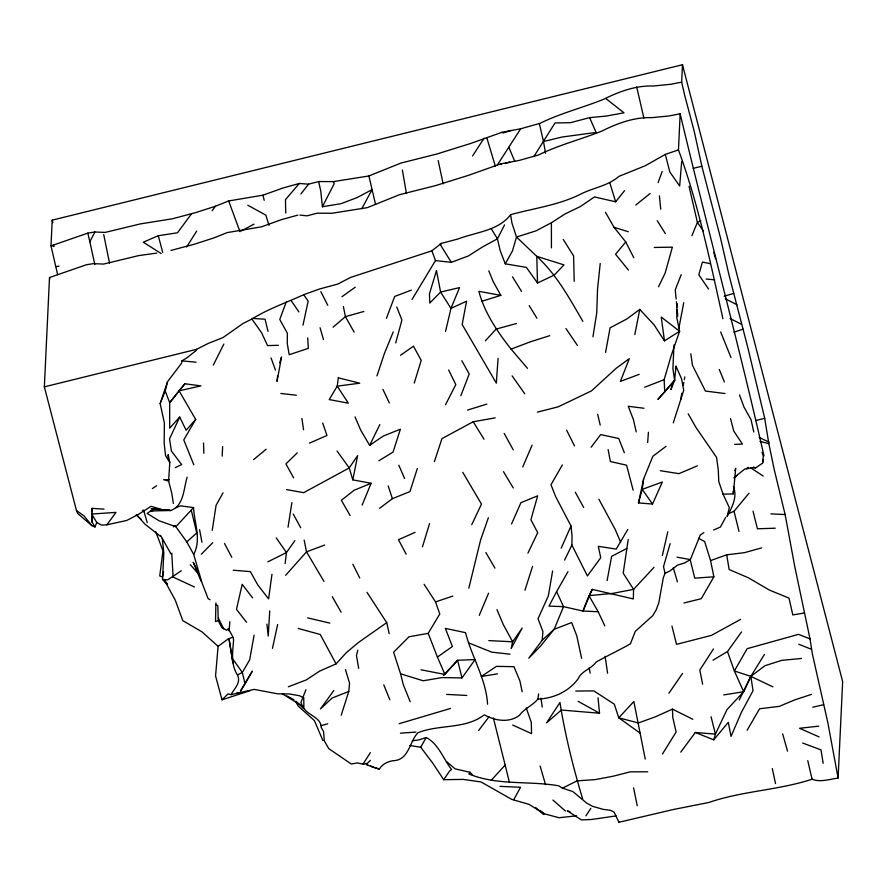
<?xml version="1.0" encoding="UTF-8"?>
<svg xmlns="http://www.w3.org/2000/svg" width="887" height="887" viewBox="0 0 887 887"><rect width="100%" height="100%" fill="white"/><g stroke="black" fill="none" stroke-linecap="round" stroke-linejoin="round"><path stroke-width="1.33" d="M96.783 522.521L101.55 525.093L106.883 524.816L115.997 512.376L91.694 514.05L96.783 522.521L94.964 526.978L92.048 522.088L92.048 508.373L104.056 509.127M232.693 637.221L227.926 639.117L218.08 646.335L215.563 675.916L221.994 699.81L228.103 693.845L231.019 694.654C234.179 688.611 241.397 682.757 237.461 674.952C230.476 664.263 232.76 651.768 233.591 639.937L233.059 637.199L228.336 628.595L226.695 630.269L221.861 627.663L218.224 620.656L217.836 605.688L215.84 604.513M166.989 584.422L162.532 579.399L163.807 552.945L162.321 538.453M282.354 693.834L302.977 706.451C306.569 715.499 321.138 716.607 321.183 727.429L323.544 731.442L324.298 740.845L328.789 748.661L351.296 764.017L357.295 762.931L363.969 764.284L365.998 763.419C369.424 766.956 375.134 767.599 379.37 769.04C382.375 764.117 387.375 761.733 392.83 760.713C408.962 760.569 409.262 741.887 417.899 732.751C439.398 724.102 465.442 729.502 484.269 714.833C494.979 720.721 508.927 723.238 519.416 715.365C524.162 708.68 532.61 705.586 537.899 699.045C553.455 698.568 568.977 691.45 578.191 678.699C581.839 670.616 591.296 669.042 596.097 662.057C607.384 655.67 619.204 650.293 630.446 643.751L635.303 631.356L652.688 615.733L656.136 609.99L658.786 602.894L663.354 577.614L665.05 573.346L670.029 570.918L677.524 565.119L684.576 562.99L690.363 559.597L700.242 535.072L703.846 532.588M564.575 560.107L571.893 545.084L572.037 535.759L571.006 525.98L555.705 496.72L550.982 484.734L562.369 464.921M677.025 303.509L676.803 317.546L679.608 331.283L671.204 355.521L664.152 379.669L664.707 391.932L657.877 399.438L674.63 380.301L676.027 366.276L681.582 378.871L683.722 390.28L673.3 422.855M487.562 704.211C486.143 679.087 471.651 656.779 465.542 632.664L445.352 628.384L452.414 646.49L437.424 657.067L444.919 674.464L443.411 675.207L457.614 660.261L475.077 659.584L461.972 677.923L442.147 677.579L423.188 680.772L400.569 673.798L393.606 652.244L409.04 636.744L428.188 633.362L439.797 613.981L435.528 601.918L424.108 584.3M215.918 602.96L215.497 621.554L218.224 620.656M173.353 503.461L171.756 493.139L168.608 481.076L169.794 462.46L168.142 454.576L168.208 458.557M673.954 344.965L672.911 368.67L674.63 380.301L670.971 389.637L672.091 384.448M94.964 526.978L91.938 525.681L77.801 513.584L76.47 510.557L44.35 386.854L49.506 277.542L86.305 264.769L93.357 263.65L103.635 264.071L138.804 255.567L156.799 253.105M57.666 274.748L51.002 245.887L52.211 220.142L682.48 64.74L842.65 681.615L838.104 778.065C829.7 779.163 820.375 782.578 812.071 779.229C778.398 790.273 742.474 790.882 708.879 802.469L673.654 809.443L618.926 822.26L614.159 812.182L610.511 810.297L603.116 809.354L592.516 806.305L586.762 803.167L572.825 791.537L562.07 788.022L558.766 785.827C529.084 780.582 497.685 785.804 468.846 773.952L469.999 772.278L472.627 775.094M722.927 318.732C710.265 261.953 698.601 204.742 678.466 149.903L680.163 113.813L669.131 115.942L652 117.649C634.382 117.029 617.729 123.182 602.24 130.899C581.14 139.425 558.965 144.891 538.476 154.992L519.183 160.425L500.556 163.918L469.012 175.171L435.473 185.638L399.483 194.708L367.406 207.625L331.871 213.268L317.125 213.19L307.068 215.829L299.961 215.097M838.104 778.065L827.881 722.883L812.392 654.018L810.008 638.873L794.885 567.203L785.128 514.549L774.284 469.833L768.841 443.611L764.705 418.309L747.73 347.216L729.059 275.247L720.477 237.838L701.85 166.246L694.244 131.409L684.664 95.208L681.659 82.169L682.48 64.74M222.182 456.151L222.637 446.604M269.726 610.932L268.229 636.09L266.92 624.115M91.838 511.777L92.048 508.373M498.073 358.281L496.321 383.14L462.171 324.498L466.562 301.192L450.973 308.366L445.518 331.527M647.665 442.524L648.43 432.257M567.99 571.66L556.626 591.574L563.522 606.653L554.175 629.293L540.261 646.423L528.763 658.221L542.19 640.214L542.911 631.522L538.021 618.749L548.377 595.787L552.612 570.951M681.682 161.545L679.675 186.037L669.829 171.967L665.317 154.405L678.466 149.903M229.034 630.857L229.877 621.698M688.168 413.774L696.04 427.567L716.552 457.393L718.293 470.066L718.769 481.541L723.049 494.17L733.338 493.893L735.7 468.292L734.879 470.675M341.207 715.244L348.779 691.45L349.567 683.167L345.475 669.607M277.598 375.933L277.032 381.399L281.534 357.006L279.682 362.85M600.222 263.506L597.539 289.162L596.729 312.945L592.948 336.783M734.026 477.583L744.736 469.079L752.387 467.66L755.536 467.981L762.587 463.147L763.319 456.328L762.11 452.448M285.126 563.555L286.479 552.546L294.872 540.649M537.899 699.045L538.597 693.856M666.082 446.294L652.865 456.295L643.663 478.836L642.221 489.38L638.463 502.94L652.522 504.027L662.356 482.018L642.221 489.38L652.522 504.027M271.965 574.355L268.584 598.88L257.729 584.843L250.378 571.627L233.27 570.208M628.229 539.462L623.195 573.213L633.595 589.378L633.318 598.925L592.206 589.378L589.478 594.612M212.237 530.348L216.073 505.379L223.036 492.839M288.042 527.233L291.878 502.619M278.485 345.309L267.541 345.586L261.554 332.669L251.886 319.021L242.971 323.533L222.903 337.637L208.312 343.38L196.592 349.323L196.127 350.553L186.913 357.816L181.902 360.887L181.491 363.326L167.477 381.765L160.159 403.585L164.383 423.01L164.173 443.433L165.547 455.619L169.794 462.46M163.541 571.66L162.565 577.06L159.749 575.962L162.964 550.772L155.713 531.668M254.103 635.203L249.657 659.839L242.339 672.479L237.461 674.952M680.606 400.026L681.837 393.218M683.323 385.058L683.822 382.341M684.309 379.614L684.808 376.897M605.544 352.516L610.101 327.802L626.776 319.021L639.771 309.419L654.129 324.93L664.452 340.852L679.608 331.283L661.258 317.08L664.452 340.852M607.096 580.641L611.631 556.326L626.787 548.488M678.832 328.423L683.733 302.7M634.804 334.632L639.771 309.419M362.129 505.102L371.099 483.293L352.804 479.856L357.638 455.596L349.234 467.926L303.698 492.673L286.512 489.602M302.988 325.152L308.155 301.148L303.709 294.695C286.379 302.633 268.273 308.864 251.93 318.987M638.463 502.94L643.663 478.836M272.464 648.353L277.642 624.503M675.462 368.87L676.027 366.276M748.085 468.702L748.384 467.327L746.444 468.713M662.378 555.428L667.8 531.69M762.587 463.147L763.13 459.477M160.159 403.585L165.248 391.056L167.521 381.931M187.168 477.173C183.609 488.415 184.008 505.856 170.759 510.502L150.701 510.956L147.153 513.44L159.017 520.769L175.87 526.723L186.791 541.879L193.699 554.419L202.003 582.814L208.101 598.614L210.053 599.756M468.813 588.214L480.577 540.105L488.382 517.698M395.713 342.959L401.922 320.019L396.744 306.98M357.849 650.271L356.452 655.393L358.681 668.332M670.117 543.642L663.52 566.638L665.05 573.346M680.761 752.143L695.308 732.474L713.736 739.836L715.421 734.114L726.952 709.667L743.672 691.727L750.846 676.36L764.428 654.429M414.251 383.073L421.225 360.366L413.442 346.185L400.536 355.31M422.478 546.736L429.563 523.607M193.699 554.419C201.648 539.374 194.32 523.153 193.532 507.608L180.571 505.834L175.859 507.741M417.356 468.447L409.971 491.564L392.409 498.682L379.558 508.34M524.927 590.287L532.566 566.372M434.408 461.639L441.937 438.633L473.192 421.746L495.201 417.877M376.942 375.922L384.426 353.447L393.229 331.926M286.313 301.802L279.76 319.475L287.366 333.202L287.277 343.668L289.184 354.711L308.332 348.358L307.7 337.892M658.065 182.633L662.212 171.446M386.444 318.344L394.682 296.446L411.38 290.116M460.852 395.702L469.234 373.948L461.805 360.721M654.052 567.303L633.595 589.378L612.152 593.47L588.924 595.654L583.003 611.054L563.522 606.653L549.009 606.109L556.626 591.574M681.227 274.66L675.24 289.872L676.138 299.063M504.559 224.888L497.441 238.814L482.517 246.963L468.336 255.977L451.317 262.352L440.54 245L441.194 243.437L458.058 238.969C475.731 232.139 498.483 230.797 510.602 214.676C533.641 208.334 557.646 205.307 579.366 194.774L579.987 194.497C592.749 187.7 607.928 186.093 618.816 176.424L645.27 165.736L665.317 154.405M691.915 235.632L697.404 222.449L689.055 186.292M479.279 615.334L488.56 593.181M592.206 589.378L583.003 611.054L598.182 611.731L604.801 625.889M522.742 466.961L532.078 445.163M511.555 523.951L520.924 502.674L537.677 495.811L530.903 519.782L537.722 532.688L527.92 553.122M561.194 548.199L571.006 525.98M179.706 417.078L169.661 428.21L169.683 402.687L179.063 390.834L200.95 385.878L184.873 383.783L179.063 390.834L195.683 419.418L186.148 430.228L179.706 417.078L169.528 438.921L171.413 451.039L181.647 464.588L175.36 467.615M471.729 524.716L481.486 504.104L462.759 472.339M302.545 706.573L300.904 702.393L305.96 689.698M658.52 286.756L665.106 273.174L672.39 247.151L654.284 247.473M355.055 416.912L360.676 430.062L369.635 445.374L379.836 424.574M739.248 700.009L750.846 676.36L764.96 665.705L781.757 660.36L801.504 658.464M213.29 365.111L223.857 344.045M94.798 264.426L89.853 241.763L94.854 231.995L105.132 232.416L140.301 223.923L172.51 218.756L195.772 212.581L215.474 206.227L228.68 200.95L262.962 195.184L282.842 188.055L299.296 183.476L308.565 184.174L318.621 181.547L333.357 181.613L368.892 175.97L400.968 163.064L436.958 153.983L470.509 143.517L502.053 132.274L520.669 128.781L539.972 123.337C560.462 113.248 582.637 107.77 603.725 99.244C619.193 91.549 635.802 85.385 653.386 86.017L670.616 84.287L681.659 82.169M368.892 175.97L372.085 189.607L357.195 197.546L341.029 203.688L322.391 206.738L334.199 183.687L333.357 181.613M445.551 404.649L455.818 384.603L448.656 370.001M361.774 208.711L372.085 189.607L375.545 204.343M725.688 517.332L720.432 527.022L713.625 530.005M513.75 799.653L520.558 787.29L499.98 786.359M624.559 190.638L615.645 201.804L594.512 196.936L580.353 206.549L564.93 214.011L551.404 222.748L535.992 230.842L516.5 237.04L536.768 256.343L563.977 264.903L554.187 275.136L537.511 283.008L526.368 267.386L505.28 263.827L512.464 250.921L516.5 237.04L511.943 223.014L510.602 214.676M420.715 747.242L426.148 737.563C438.488 743.539 443.389 759.161 451.572 769.506L449.598 771.058L443.7 779.695L432.612 762.942L420.715 747.242L409.861 745.468M571.893 545.084L587.416 575.962L600.743 557.701L598.293 546.314L616.21 549.097L627.785 529.472M698.745 538.331L704.655 541.602L710.565 560.584L713.88 576.805L701.273 598.692L683.921 602.994M195.683 419.418L183.775 439.919L193.798 464.766M747.12 730.267L759.594 708.768L779.296 706.374L794.885 699.843L811.461 694.388M244.956 683.733L252.363 671.104L240.421 691.206L244.956 683.733L242.339 672.479L232.627 658.797M441.194 243.437L431.891 250.81L435.484 260.578L412.023 299.473M534.029 156.289L555.04 122.938L570.452 122.694L589.622 117.638L605.954 116.097L623.982 112.826L605.843 98.535M662.423 754.05L676.116 732.041L672.801 717.494L672.446 709.123L655.56 716.751L638.374 722.96L618.749 717.805L614.325 704.223L593.813 690.873L575.774 691.073M186.625 246.974L196.714 231.075M497.163 165.281L520.669 128.781M363.093 763.995L370.345 752.642M472.605 155.935L484.047 138.195M713.47 648.951L699.799 670.062L702.637 684.187M585.952 815.829L590.842 808.323M668.887 693.246L682.58 673.433M713.004 660.205L727.484 651.546L741.521 631.965M333.811 690.529L320.451 708.968L332.093 698.047L348.779 691.45M191.426 213.944L177.478 232.782L158.285 235.731L143.25 242.195L161.168 253.538M212.104 210.718L215.474 206.227M591.141 447.214L600.687 434.586L618.76 438.511L624.326 452.669M478.57 730.6L488.925 716.873M300.87 193.976L308.565 184.174M184.873 383.783L169.683 402.687L165.248 391.056M162.532 579.399L167.643 579.91L181.303 570.762M728.061 513.872L734.037 511.256L749.016 493.216M605.455 212.27L614.048 227.316L625.745 241.985L615.556 254.247L628.462 270.069M713.736 739.836L728.294 722.34L731.032 736.41L741.521 712.117L753.03 690.707L750.846 676.36L734.369 670.982L727.484 651.546M285.625 575.308L306.514 551.847L324.709 545.028M664.707 391.932L674.63 380.301M299.296 183.476L285.47 199.653L285.725 213.035M288.33 686.782L306.226 679.93L319.775 671.049L336.084 663.875L346.185 652.799L358.082 642.742L386.71 622.652L367.03 592.339M491.287 780.227L505.158 765.071L493.372 717.96M175.87 526.723L193.532 507.608M485.322 340.841L496.143 329.11L516.434 323.522M737.064 475.421L734.137 478.237M201.271 554.253L212.736 542.667M297.234 452.858L285.924 463.901L293.641 477.893M366.575 764.073L370.389 760.414M542.19 640.214L554.175 629.293L571.66 622.541L576.772 635.813L581.628 658.387M186.791 541.879L196.759 532.943L191.237 510.058M333.091 327.192L345.42 316.637L363.803 311.503M253.604 459.643L266.122 449.243M635.791 205.041L650.16 193.477M173.442 526.889L175.282 525.47M341.938 296.735L355.243 287.188M369.635 445.374L383.217 436.071L400.381 429.197L393.063 452.06L378.86 460.785M152.398 488.549L156.533 485.777M740.601 619.37L711.441 635.38L676.537 644.361L671.958 626.122M241.142 231.041L254.015 224.134M426.148 737.563L418.753 739.913L412.267 740.811M562.502 788.155L577.06 780.859L595.177 779.606L612.717 776.325L630.225 771.845L647.732 771.801M267.819 561.837L286.479 552.546L276.256 537.932M700.83 220.785L697.404 222.449L703.535 231.13M415.061 532.355L398.485 539.728L406.179 554.198M309.441 443.134L326.981 435.473L322.68 423.088M697.337 465.841L678.932 473.658L660.316 470.698M371.099 483.293L354.101 490.267L341.351 500.29L350.088 515.491M644.683 387.242L664.152 379.669M488.815 270.834L493.094 281.467L500.833 295.36L478.858 291.335C484.568 312.878 497.43 331.827 511.1 349.123L530.293 341.839L549.718 335.685M639.161 374.369L620.401 381.399L629.315 358.636L616.177 368.305L591.463 390.89L558.189 406.834L537.4 412.122M51.002 245.887L87.802 233.126L94.854 231.995M710.565 560.584L726.719 554.818L744.581 552.645L761.667 547.867M435.528 601.918L452.825 596.075M733.959 332.181L743.029 329.177M399.205 723.681L450.485 708.458M221.994 699.81L250.456 690.563M511.256 130.411L503.084 132.961L502.053 132.274M505.091 163.518L509.759 162.066M171.014 250.411L194.275 244.235L213.978 237.882L227.183 232.605L261.465 226.839L281.345 219.699L297.799 215.12M481.708 301.303L500.833 295.36M467.615 410.049L486.852 404.106M303.709 294.695L319.497 289.018L337.825 284.062L350.498 277.465L431.891 250.81M724.125 296.225L733.715 293.386M321.205 725.644L327.691 723.759M755.646 420.593L764.705 418.309M44.35 386.854L196.592 349.323M545.527 153.229L543.509 141.521L561.992 137.041L596.097 132.44L589.622 117.638M693.191 168.342L701.85 166.246M812.769 707.216L823.635 704.688M231.019 694.654L254.181 689.399L277.564 693.789L289.461 693.989L299.507 695.73L302.367 697.26M106.883 524.816L126.641 520.481L138.516 514.349L151.067 506.311L163.208 509.947L170.759 510.502M804.465 612.972L792.801 614.924L789.02 598.115L769.373 590.066L748.395 577.792L729.136 569.521L726.719 554.818M497.507 673.843L481.286 676.504L496.454 666.359L513.95 666.691L519.904 680.883L522.166 691.771M150.701 510.956L153.407 510.513M723.748 694.92L743.672 691.727L734.369 670.982L747.153 648.674L798.555 634.349L810.008 638.873M616.099 815.918L591.507 819.488L581.373 819.932L567.403 810.873L569.997 811.782M56.081 266.61L58.997 266.167M818.723 726.165L799.52 728.282L819.122 736.92M713.88 576.805L694.754 578.158L690.219 559.797M400.447 733.172L415.903 732.097M236.907 693.046L238.913 692.935M734.624 444.398L742.452 444.065L733.726 431.015L730.533 418.631M775.227 528.208L757.42 528.785L753.03 511.2M443.7 779.695L463.225 779.396L481.098 781.979L511.788 799.398L528.885 804.309L544.23 813.756L559.032 817.725L576.628 815.818M169.084 479.712L163.651 479.701L168.608 481.076M770.881 513.872L785.128 514.549M488.781 640.602L512.631 641.789L522.166 628.063L511.145 648.585L512.631 641.789L503.151 624.304L496.986 609.624M446.671 694.388L466.828 695.452M252.706 318.433L265.058 319.22L268.029 331.328M160.17 509.393L151.078 508.761L163.208 509.947M162.776 509.582L169.273 510.025M695.308 732.474L715.421 734.114L711.064 716.729M181.902 360.887L196.127 362.206M706.085 279.017L714.645 279.815M598.026 697.781L599.545 713.237L561.382 710.032L546.558 722.861L559.963 702.526C565.108 735.19 573.224 767.388 582.67 799.054M510.036 654.185L491.764 652.156L468.536 642.842M435.484 260.578L451.317 262.352M280.846 393.473L296.336 395.214M724.989 393.529L705.431 391.067L692.425 365.222L690.818 353.758M643.973 408.253L628.229 406.268L633.418 419.595L636.223 431.936M469.999 772.278L455.109 768.863L446.826 761.778M677.069 557.18L690.363 559.597M421.037 669.785L444.919 674.464L457.614 660.261L461.972 677.923M710.343 263.705L702.426 262.075L698.79 274.77L708.591 289.073M307.656 617.884L329.853 623.117M379.181 769.229L374.724 767.543M760.004 441.404L768.841 443.611M298.265 628.473L320.229 634.482L336.084 663.875M614.048 227.316L628.306 231.74M370.522 765.991L373.649 766.989M802.668 743.029L820.996 749.892L823.158 763.308M798.743 644.239L811.461 649.306M512.697 725.067L531.568 733.616L531.28 722.395L526.235 707.893M172.666 576.883L194.497 587.017M750.846 676.36L772.921 686.871M759.172 437.38L768.996 442.158M753.54 467.017L755.536 467.981M672.446 709.123L692.836 719.313M725.233 298.731L736.92 304.74M730.068 318.466L741.554 324.376M247.783 205.219L265.867 215.153L268.994 225.342M286.933 695.94L293.907 699.765M578.147 701.318L599.545 713.237M52.189 245.533L54.018 246.575L53.641 245.244M750.668 467.804L763.175 476.031M500.556 163.918L501.587 164.616M366.342 764.516L367.684 765.403M76.47 510.557L84.121 515.979L91.938 525.681M640.481 733.394L618.749 717.805L633.85 701.528L645.248 759.106M160.159 536.114L144.947 524.173L136.72 514.97M540.072 810.463L544.23 813.756L543.465 814.421L535.548 807.48M142.386 510.324L144.514 512.032M552.889 800.041L565.54 811.139M136.177 514.881L141.31 519.383M218.08 646.335L202.07 631.932L182.744 620.59L175.26 600.111L164.228 579.91L167.588 584.045M296.147 701.406L303.587 708.624M190.295 564.675L199.309 574.854M511.1 349.123L527.466 368.349M246.564 622.297L236.485 609.358L242.184 584.322L252.629 597.905M337.06 451.028L349.234 467.926L352.804 479.856M512.121 375.866L524.749 393.761M291.08 300.516L298.886 311.902M565.939 328.545L577.459 345.464M657.245 220.686L665.405 233.647M563.245 239.435L573.601 255.911L574.199 281.356M512.464 276.799L521.534 291.402M473.192 421.746L484.003 439.187M529.184 305.572L536.923 318.222M491.243 228.68L497.441 238.814L500.168 250.6L505.28 263.827M323.955 581.384L306.514 551.847L304.163 540.128M503.494 471.673L513.24 487.961M582.859 321.316C569.443 298.342 556.592 274.56 536.768 256.343L537.511 283.008M485.854 552.534L494.946 568.135M588.924 595.654L598.182 611.731M332.27 596.707L341.129 612.174M218.424 618.272L223.712 628.894M295.559 701.34L298.276 706.152L314.386 720.566L322.923 740.634M354.135 332.181L345.42 316.637L343.38 306.558M160.591 535.438L170.903 553.821M504.182 433.41L513.229 449.82M575.275 492.174L583.69 507.552M293.253 514.039L300.693 527.732M598.891 499.226L615.323 529.705L620.645 542.19M224.522 543.476L231.795 557.335M197.59 570.696L193.189 562.236L201.016 581.018M625.745 241.985L633.828 257.762M320.828 291.601L327.78 305.305M566.638 430.228L574.51 445.873M352.849 564.254L359.734 577.958M382.951 389.393L389.326 402.975M723.049 494.17L729.314 507.619L727.118 516.533C731.93 507.32 737.707 497.219 733.427 486.464M609.879 183.021L615.645 201.804M398.84 465.22L404.572 478.514M508.839 147.364L514.782 161.345M720.676 331.96L731.043 357.649M719.257 369.435L724.424 382.031M383.783 684.886L389.848 699.81M410.182 701.772L403.319 684.709L400.569 673.798M428.188 633.362L437.424 657.067M239.978 231.673L228.68 200.95M739.492 394.881L744.027 407.122L751.056 419.751L753.773 432.024M271.056 357.938L275.48 370.167M388.196 486.009L392.409 498.682M440.185 243.858L440.54 245M486.797 137.673L495.345 166.257M713.68 252.252L715.643 258.816M540.128 766.024L545.527 784.607M673.3 567.758L677.402 581.872M143.561 510.058L147.231 522.676M320.063 327.746L323.478 339.599M782.678 733.926L787.545 751.178M633.152 490.212L626.588 465.187L610.4 461.539L608.116 449.565M443.156 183.853L438.189 160.58M406.434 193.566L402.376 169.982M618.749 821.595L618.926 822.26M158.285 235.731L162.72 252.385M643.873 117.96L636.711 87.026M52.211 220.142L52.876 222.715M807.769 760.658L812.071 779.229M505.158 765.071L509.426 782.5M109.556 263.306L103.724 234.578M734.037 511.256L739.015 531.468M262.962 195.184L264.204 200.307M87.802 233.126L89.853 241.763M597.694 414.384L600.2 425.084M539.363 123.603L543.509 141.521M318.621 181.547L320.772 191.004L322.391 206.738M386.71 622.652L389.193 633.662M680.163 113.813C707.261 228.048 738.095 341.406 763.995 455.896M49.506 277.542L49.794 278.851M772.311 768.597L775.515 783.576M633.595 787.911L637.221 805.718M199.597 529.727L201.948 542.323M589.234 667.933L590.177 673.122M232.971 662.899L228.99 638.673L232.605 661.214M301.89 418.42L303.576 429.763M605.089 656.247L607.584 673.211M541.003 698.18L542.234 707.127M676.393 301.691L676.903 306.946M677.158 309.574L677.801 316.138M659.407 195.894L660.715 209.144M733.094 491.187L733.338 493.893M171.779 553.178L173.065 576.395M91.816 516.722L92.048 522.088M203.511 443.045L203.844 453.29M303.764 697.592L303.864 707.083M551.404 222.748L551.426 247.883M338.324 377.829L337.226 386.144L329.232 399.571L348.314 403.175L337.226 386.144L359.756 383.195L338.324 377.829M436.471 270.624L429.441 293.852L429.763 303.055L440.606 292.056L459.533 287.61L450.973 308.366L440.606 292.056L436.471 270.624"/></g></svg>
